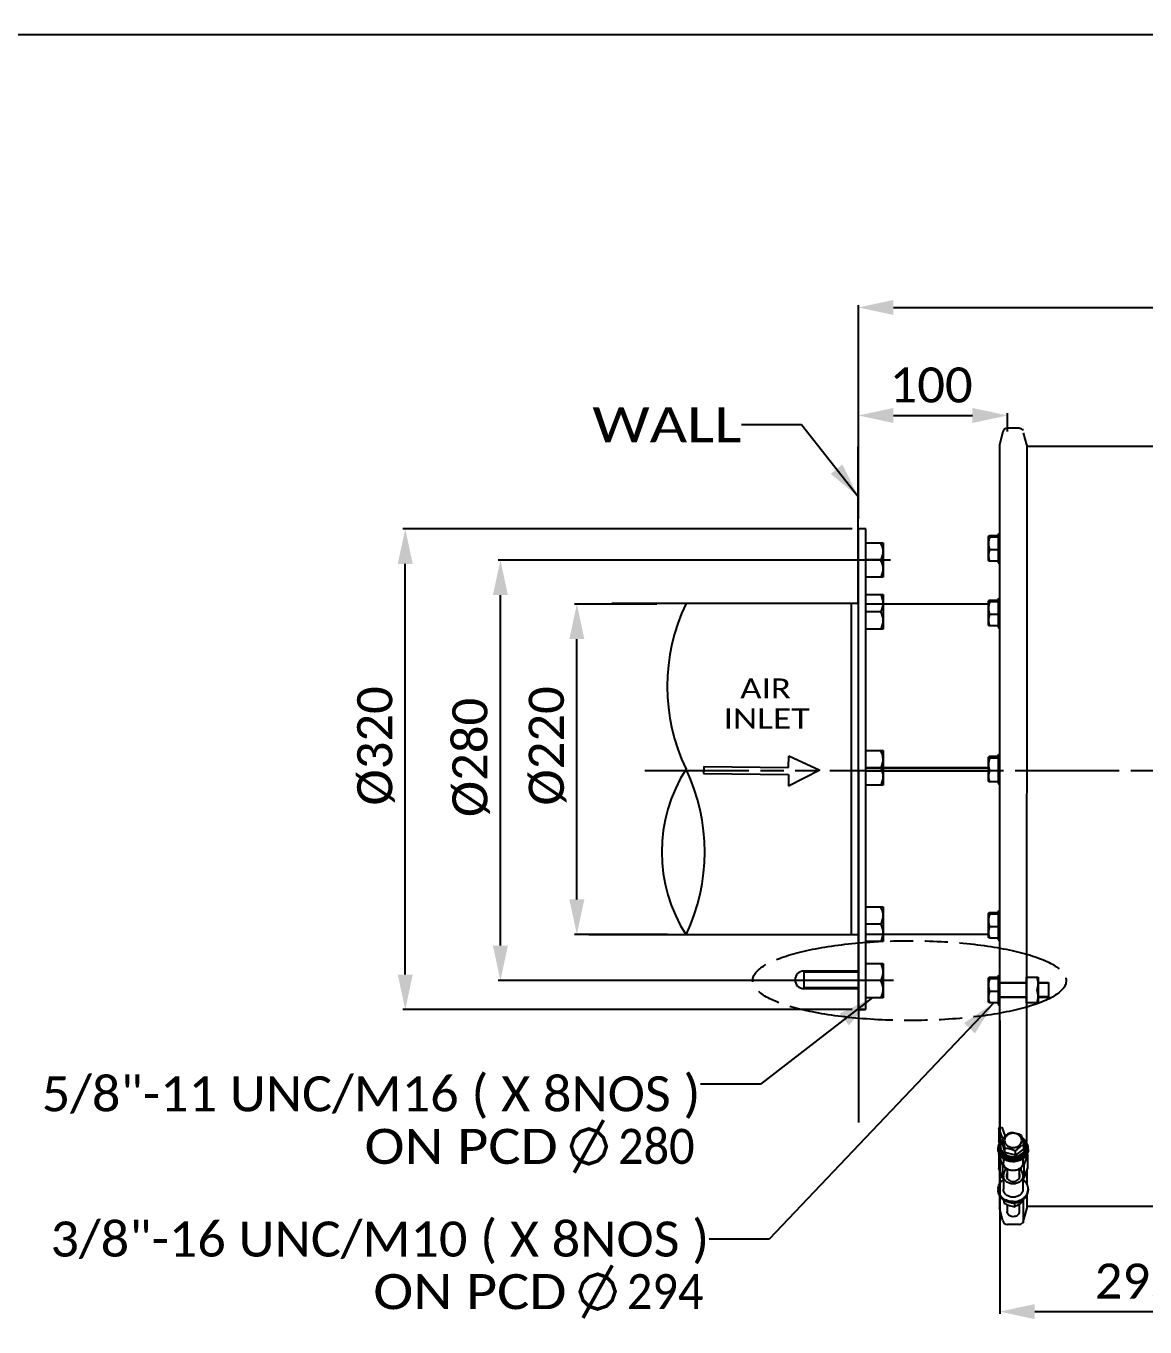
# Model space of a CAD drawing. Header units: millimetres. Extents: x 330 to 5284, y -2489 to 1657.
# Drawn here: x 1287 to 2031, y 790 to 1657 of the extents above; entities that cross this region are included whole.
import ezdxf
from ezdxf.enums import TextEntityAlignment as Align

# ---------------------------------------------------------------- set-up
doc = ezdxf.new("R2010")
doc.units = ezdxf.units.MM
doc.header["$LTSCALE"] = 154
doc.header["$PDMODE"] = 3
doc.header["$PDSIZE"] = 8
doc.linetypes.add('PHANTOM', pattern=[0.8, 0.45, -0.05, 0.1, -0.05, 0.1, -0.05])
doc.layers.get('0').update_dxf_attribs({"linetype": 'CONTINUOUS'})
doc.layers.get('Defpoints').update_dxf_attribs({"linetype": 'CONTINUOUS'})
for name, color, linetype in [('00_BUW_DATUM', 7, 'CONTINUOUS'), ('02___PRT_ALL_AXES', 7, 'CONTINUOUS'), ('DEFAULT_3', 7, 'PHANTOM')]:
    doc.layers.add(name, color=color, linetype=linetype)
doc.styles.get("Standard").update_dxf_attribs({"font": 'calibri.ttf'})
doc.dimstyles.new('DIMSTYLE_1', dxfattribs={"dimtxt": 23.333333, "dimasz": 23.333333, "dimexe": 1.5, "dimexo": 1, "dimgap": 0.875, "dimtad": 1, "dimdec": 0, "dimdsep": 46, "dimtxsty": 'Standard', "dimblk": '_FILLED', "dimblk1": '_FILLED', "dimblk2": '_FILLED', "dimcen": 0.09, "dimazin": 2, "dimtp": 0.01, "dimtm": 0.01, "dimtfac": 1, "dimtdec": 0, "dimtofl": 0, "dimtmove": 0, "dimatfit": 3, "dimldrblk": '_FILLED', "dimfxl": 1, "dimtolj": 1, "dimarcsym": 0})
doc.dimstyles.new('DIMSTYLE_3', dxfattribs={"dimtxt": 23.333333, "dimasz": 23.333333, "dimexe": 1.5, "dimexo": 1, "dimgap": 0.875, "dimtad": 1, "dimdsep": 46, "dimtxsty": 'Standard', "dimblk": '_FILLED', "dimblk1": '_FILLED', "dimblk2": '_FILLED', "dimcen": 0.09, "dimazin": 2, "dimtp": 0.01, "dimtm": 0.01, "dimtfac": 1, "dimtofl": 0, "dimtmove": 0, "dimatfit": 3, "dimldrblk": '_FILLED', "dimfxl": 1, "dimtolj": 1, "dimarcsym": 0})
doc.dimstyles.get("Standard").update_dxf_attribs({"dimtxt": 23.333333, "dimasz": 23.333333, "dimexe": 1.5, "dimexo": 1, "dimtad": 1, "dimdsep": 46, "dimtxsty": 'Standard', "dimblk": '_FILLED', "dimblk1": '_FILLED', "dimblk2": '_FILLED', "dimcen": 0.09, "dimazin": 2, "dimtol": 1, "dimtp": 0.01, "dimtm": 0.01, "dimtfac": 1, "dimtofl": 0, "dimtmove": 0, "dimatfit": 3, "dimldrblk": '_FILLED', "dimfxl": 1, "dimtolj": 1, "dimarcsym": 0})

# ---------------------------------------------------------------- blocks, each defined once
blk = doc.blocks.new('_FILLED')
at = {"color": 0, "linetype": 'ByBlock'}
blk.add_solid([(0, 0), (-1, 0.214), (-1, -0.214)], dxfattribs=at)
blk = doc.blocks.new('*D12')
at = {"color": 0, "lineweight": -2}
for p, q in [((1934.6, 994.39), (1934.6, 799.13)), ((1957.93, 800.63), (2203.72, 800.63)), ((2227.05, 791.41), (2227.05, 802.13))]:
    blk.add_line(p, q, dxfattribs=at)
at = {"layer": 'Defpoints', "color": 0}
for p in [(1934.6, 995.39), (2227.05, 800.63), (2227.05, 790.41)]:
    blk.add_point(p, dxfattribs=at)
at = {"color": 0, "linetype": 'ByBlock', "lineweight": -2, "xscale": 23.3333333333, "yscale": 23.3333333333, "zscale": 23.3333333333, "rotation": 180}
blk.add_blockref('_FILLED', (1934.6, 800.63), dxfattribs=at)
at = {"color": 0, "linetype": 'ByBlock', "lineweight": -2, "xscale": 23.3333333333, "yscale": 23.3333333333, "zscale": 23.3333333333}
blk.add_blockref('_FILLED', (2227.05, 800.63), dxfattribs=at)
at = {"color": 0, "insert": (2025.53, 832.61), "char_height": 23.3333, "attachment_point": 2, "line_spacing_factor": 0.9}
blk.add_mtext('\\A1;\\A1;295', dxfattribs=at)
blk = doc.blocks.new('*D37')
at = {"color": 0, "lineweight": -2}
for p, q in [((1840.55, 1328.37), (1840.55, 1398.74)), ((1863.89, 1397.24), (1916.47, 1397.24)), ((1939.8, 1386.5), (1939.8, 1398.74))]:
    blk.add_line(p, q, dxfattribs=at)
at = {"layer": 'Defpoints', "color": 0}
for p in [(1939.8, 1397.24), (1939.8, 1385.5), (1840.55, 1327.37)]:
    blk.add_point(p, dxfattribs=at)
at = {"color": 0, "linetype": 'ByBlock', "lineweight": -2, "xscale": 23.3333333333, "yscale": 23.3333333333, "zscale": 23.3333333333, "rotation": 180}
blk.add_blockref('_FILLED', (1840.55, 1397.24), dxfattribs=at)
at = {"color": 0, "linetype": 'ByBlock', "lineweight": -2, "xscale": 23.3333333333, "yscale": 23.3333333333, "zscale": 23.3333333333}
blk.add_blockref('_FILLED', (1939.8, 1397.24), dxfattribs=at)
at = {"color": 0, "insert": (1888.96, 1429.22), "char_height": 23.3333, "attachment_point": 2, "line_spacing_factor": 0.9}
blk.add_mtext('\\A1;\\A1;100', dxfattribs=at)
blk = doc.blocks.new('*D38')
at = {"color": 0, "lineweight": -2}
for p, q in [((1840.55, 1328.37), (1840.55, 1470.64)), ((1863.89, 1469.14), (2442.27, 1469.14)), ((2465.6, 1359.71), (2465.6, 1470.64))]:
    blk.add_line(p, q, dxfattribs=at)
at = {"layer": 'Defpoints', "color": 0}
for p in [(2465.6, 1469.14), (2465.6, 1358.71), (1840.55, 1327.37)]:
    blk.add_point(p, dxfattribs=at)
at = {"color": 0, "linetype": 'ByBlock', "lineweight": -2, "xscale": 23.3333333333, "yscale": 23.3333333333, "zscale": 23.3333333333, "rotation": 180}
blk.add_blockref('_FILLED', (1840.55, 1469.14), dxfattribs=at)
at = {"color": 0, "linetype": 'ByBlock', "lineweight": -2, "xscale": 23.3333333333, "yscale": 23.3333333333, "zscale": 23.3333333333}
blk.add_blockref('_FILLED', (2465.6, 1469.14), dxfattribs=at)
at = {"color": 0, "insert": (2153.08, 1501.12), "char_height": 23.3333, "attachment_point": 2, "line_spacing_factor": 0.9}
blk.add_mtext('\\A1;{\\A1;625}', dxfattribs=at)
blk = doc.blocks.new('*D40')
at = {"color": 0, "lineweight": -2}
for p, q in [((1861.82, 1300.99), (1600.75, 1300.99)), ((1602.25, 1044.32), (1602.25, 1277.66)), ((1863.99, 1020.99), (1600.75, 1020.99))]:
    blk.add_line(p, q, dxfattribs=at)
at = {"layer": 'Defpoints', "color": 0}
for p in [(1602.25, 1300.99), (1862.82, 1300.99), (1864.99, 1020.99)]:
    blk.add_point(p, dxfattribs=at)
at = {"color": 0, "linetype": 'ByBlock', "lineweight": -2, "xscale": 23.3333333333, "yscale": 23.3333333333, "zscale": 23.3333333333}
for p, rotation in [((1602.25, 1300.99), 90), ((1602.25, 1020.99), 270)]:
    blk.add_blockref('_FILLED', p, dxfattribs=dict(at, rotation=rotation))
at = {"color": 0, "insert": (1570.26, 1169.55), "char_height": 23.333, "attachment_point": 2, "rotation": 90, "line_spacing_factor": 0.9}
blk.add_mtext('\\A1;%%c280', dxfattribs=at)
blk = doc.blocks.new('*D45')
at = {"color": 0, "lineweight": -2}
for p, q in [((1706.41, 1271.7), (1651.65, 1271.7)), ((1653.15, 1075.04), (1653.15, 1248.37)), ((1713.57, 1051.7), (1651.65, 1051.7))]:
    blk.add_line(p, q, dxfattribs=at)
at = {"layer": 'Defpoints', "color": 0}
for p in [(1653.15, 1271.7), (1707.41, 1271.7), (1714.57, 1051.7)]:
    blk.add_point(p, dxfattribs=at)
at = {"color": 0, "linetype": 'ByBlock', "lineweight": -2, "xscale": 23.3333333333, "yscale": 23.3333333333, "zscale": 23.3333333333}
for p, rotation in [((1653.15, 1271.7), 90), ((1653.15, 1051.7), 270)]:
    blk.add_blockref('_FILLED', p, dxfattribs=dict(at, rotation=rotation))
at = {"color": 0, "insert": (1621.16, 1177.26), "char_height": 23.333, "attachment_point": 2, "rotation": 90, "line_spacing_factor": 0.9}
blk.add_mtext('\\A1;%%c220', dxfattribs=at)
blk = doc.blocks.new('*D46')
at = {"color": 0, "lineweight": -2}
for p, q in [((1836.39, 1321.7), (1537.42, 1321.7)), ((1538.92, 1025.04), (1538.92, 1298.37)), ((1836.39, 1001.7), (1537.42, 1001.7))]:
    blk.add_line(p, q, dxfattribs=at)
at = {"layer": 'Defpoints', "color": 0}
for p in [(1538.92, 1321.7), (1837.39, 1321.7), (1837.39, 1001.7)]:
    blk.add_point(p, dxfattribs=at)
at = {"color": 0, "linetype": 'ByBlock', "lineweight": -2, "xscale": 23.3333333333, "yscale": 23.3333333333, "zscale": 23.3333333333}
for p, rotation in [((1538.92, 1321.7), 90), ((1538.92, 1001.7), 270)]:
    blk.add_blockref('_FILLED', p, dxfattribs=dict(at, rotation=rotation))
at = {"color": 0, "insert": (1506.94, 1177.26), "char_height": 23.333, "attachment_point": 2, "rotation": 90, "line_spacing_factor": 0.9}
blk.add_mtext('\\A1;%%c320', dxfattribs=at)
blk = doc.blocks.new('ARROW_4_BL2', base_point=(1281.09, 1495.31))
at = {"color": 7, "linetype": 'Continuous'}
for p, q in [((1299.04, 1497.64), (1299.13, 1505.31)), ((1299.13, 1505.31), (1319.73, 1495.8)), ((1242.5, 1498.32), (1242.44, 1493.65)), ((1242.44, 1493.65), (1298.98, 1492.97)), ((1242.5, 1498.32), (1299.04, 1497.64)), ((1319.73, 1495.8), (1298.89, 1485.31)), ((1298.98, 1492.97), (1298.89, 1485.31))]:
    blk.add_line(p, q, dxfattribs=at)

msp = doc.modelspace()

# ---------------------------------------------------------------- hatches: boundary and pattern name
h = msp.add_hatch()
h.set_pattern_fill('ANSI31', color=2, style=0, pattern_type=2)
h.set_pattern_definition([(45, (0, -191.25), (-0.22770295, 0.22770295), [])])
edge = h.paths.add_edge_path()
edge.add_line((1349.955, 1656.512), (1345.401, 1656.512))
edge.add_line((1349.955, 1656.512), (1345.401, 1656.512))
h = msp.add_hatch()
h.set_pattern_fill('ANSI31', color=2, style=0, pattern_type=2)
h.set_pattern_definition([(45, (0, -191.25), (-11.12292, 11.12292), [])])
edge = h.paths.add_edge_path()
edge.add_line((1345.505, 1336.499), (1350.059, 1336.499))
edge.add_line((1345.505, 1336.499), (1350.059, 1336.499))

# ---------------------------------------------------------------- linework, layer by layer
for p, q in [((329.797, 1650.816), (2726.995, 1650.816)), ((1840.479, 1271.993), (1840.479, 1376.308)), ((1845.032, 1321.743), (1840.479, 1321.743)), ((1840.553, 1001.73), (1840.553, 1321.743)), ((1845.553, 1300.547), (1845.553, 1317.448)), ((1933.553, 1318.203), (1934.053, 1318.703)), ((1933.553, 1318.203), (1933.553, 1299.203)), ((1934.053, 1318.703), (1934.053, 1298.703)), ((1934.502, 1318.703), (1934.053, 1318.703)), ((1845.522, 1312.537), (1857.061, 1312.537)), ((1857.061, 1312.537), (1857.061, 1289.489)), ((1840.553, 1160.99), (1840.553, 1300.99)), ((1855.366, 1301.029), (1845.579, 1301.029)), ((1855.639, 1301.005), (1845.608, 1301.005)), ((1933.553, 1299.203), (1934.053, 1298.703)), ((1934.502, 1298.703), (1934.053, 1298.703)), ((1857.061, 1289.489), (1845.61, 1289.489)), ((1845.53, 1278.01), (1857.069, 1278.01)), ((1845.59, 1258.309), (1845.59, 1275.21)), ((1857.069, 1278.01), (1857.069, 1254.962)), ((1933.553, 1275.148), (1934.053, 1275.648)), ((1933.553, 1275.148), (1933.553, 1256.148)), ((1934.053, 1275.648), (1934.053, 1255.648)), ((1934.502, 1275.648), (1934.053, 1275.648)), ((1840.479, 1271.993), (1676.439, 1271.993)), ((1835.999, 1051.493), (1835.999, 1271.993)), ((1855.373, 1266.503), (1845.587, 1266.503)), ((1933.553, 1256.148), (1934.053, 1255.648)), ((1857.069, 1254.962), (1845.617, 1254.962)), ((1934.502, 1255.648), (1934.053, 1255.648)), ((1845.496, 1174.2), (1857.035, 1174.2)), ((1857.035, 1174.2), (1857.035, 1151.151)), ((1933.553, 1171.203), (1934.053, 1171.703)), ((1933.553, 1171.203), (1933.553, 1152.203)), ((1934.053, 1171.703), (1934.053, 1151.703)), ((1934.502, 1171.703), (1934.053, 1171.703)), ((1840.553, 1160.99), (1840.553, 1020.99)), ((1855.34, 1162.692), (1845.553, 1162.692)), ((1933.553, 1152.203), (1934.053, 1151.703)), ((1857.035, 1151.151), (1845.584, 1151.151)), ((1934.502, 1151.703), (1934.053, 1151.703)), ((1845.515, 1070.156), (1857.054, 1070.156)), ((1857.054, 1070.156), (1857.054, 1047.107)), ((1933.553, 1067.259), (1934.053, 1067.759)), ((1933.553, 1067.259), (1933.553, 1048.259)), ((1934.053, 1067.759), (1934.053, 1047.759)), ((1934.502, 1067.759), (1934.053, 1067.759)), ((1855.358, 1058.648), (1845.572, 1058.648)), ((1840.583, 1051.493), (1661.088, 1051.493)), ((1840.583, 1051.493), (1840.583, 926.597)), ((1933.553, 1048.259), (1934.053, 1047.759)), ((1857.054, 1047.107), (1845.602, 1047.107)), ((1934.502, 1047.759), (1934.053, 1047.759)), ((1845.551, 1032.498), (1857.09, 1032.498)), ((1857.09, 1032.498), (1857.09, 1009.45)), ((1804.213, 1027.337), (1804.213, 1015.705)), ((1840.583, 1027.337), (1804.213, 1027.337)), ((1804.213, 1026.945), (1840.583, 1026.945)), ((1933.553, 1024.203), (1934.053, 1024.703)), ((1933.553, 1024.203), (1933.553, 1005.203)), ((1934.053, 1024.703), (1934.053, 1004.703)), ((1934.502, 1024.703), (1934.053, 1024.703)), ((1952.507, 1006.284), (1952.507, 1023.194)), ((1952.507, 1023.194), (1960.271, 1023.194)), ((1960.271, 1023.194), (1960.271, 1006.284)), ((1804.213, 1015.705), (1840.583, 1015.705)), ((1840.585, 1016.085), (1804.215, 1016.085)), ((1840.583, 1009.178), (1840.583, 1020.81)), ((1855.395, 1020.99), (1845.608, 1020.99)), ((1934.642, 1019.743), (1952.55, 1019.743)), ((1952.55, 1019.334), (1934.642, 1019.334)), ((1960.315, 1019.716), (1967.001, 1019.716)), ((1966.989, 1019.334), (1960.315, 1019.334)), ((1966.989, 1019.742), (1966.989, 1009.743)), ((1857.09, 1009.45), (1845.639, 1009.45)), ((1933.553, 1005.203), (1934.053, 1004.703)), ((1934.502, 1004.703), (1934.053, 1004.703)), ((1934.555, 1010.095), (1952.464, 1010.095)), ((1952.464, 1009.743), (1934.555, 1009.743)), ((1960.271, 1006.284), (1952.507, 1006.284)), ((1966.996, 1010.095), (1960.228, 1010.095)), ((1966.989, 1009.743), (1960.228, 1009.761)), ((1840.583, 1001.73), (1845.136, 1001.73)), ((1934.043, 922.919), (1935.963, 923.393)), ((1936.506, 916.147), (1934.043, 922.919)), ((1934.043, 922.919), (1934.043, 914.063)), ((1935.963, 923.393), (1938.168, 917.331)), ((1933.553, 909.59), (1933.564, 909.988)), ((1934.44, 912.97), (1934.043, 914.063)), ((1935.053, 910.863), (1935.053, 909.866)), ((1936.391, 912.744), (1936.391, 915.504)), ((1938.015, 906.638), (1936.391, 912.744)), ((1936.506, 916.147), (1936.506, 915.631)), ((1950.715, 908.981), (1950.715, 911.741)), ((1952.053, 910.863), (1952.053, 909.866)), ((1953.541, 909.191), (1953.553, 909.59)), ((1934.043, 905.208), (1934.459, 905.311)), ((1936.506, 898.437), (1934.043, 905.208)), ((1934.043, 905.208), (1934.043, 896.353)), ((1937.053, 902.436), (1937.053, 899.904)), ((1938.015, 906.638), (1938.015, 909.398)), ((1945.177, 904.756), (1938.015, 906.638)), ((1950.715, 908.981), (1945.177, 904.756)), ((1945.177, 904.756), (1945.177, 907.516)), ((1950.053, 902.433), (1950.053, 899.904)), ((1953.063, 905.208), (1950.6, 898.437)), ((1952.648, 905.311), (1953.063, 905.208)), ((1953.063, 905.208), (1953.063, 896.353)), ((1936.506, 889.582), (1934.043, 896.353)), ((1936.506, 898.437), (1936.506, 889.582)), ((1939.553, 895.649), (1939.553, 889.364)), ((1947.553, 895.649), (1947.553, 889.364)), ((1950.6, 898.437), (1950.6, 889.582)), ((1953.063, 896.353), (1950.6, 889.582)), ((1937.053, 891.049), (1937.053, 882.194)), ((1950.053, 891.049), (1950.053, 882.194)), ((1939.553, 871.899), (1939.553, 867.14)), ((1947.553, 872.061), (1947.553, 867.14)), ((2058.494, 870.703), (1952.604, 870.703))]:
    msp.add_line(p, q)
at = {"const_width": 2.333}
for points in [[(1651.417, 893.139), (1670.862, 928.139)], [(1649.473, 910.639), (1651.417, 916.472), (1655.306, 920.361), (1661.14, 922.306), (1666.973, 920.361), (1670.862, 916.472), (1672.806, 910.639), (1670.862, 904.805), (1666.973, 900.917), (1661.14, 898.972), (1655.306, 900.917), (1651.417, 904.805), (1649.473, 910.639)], [(1657.246, 796.442), (1676.691, 831.442)], [(1655.302, 813.942), (1657.246, 819.776), (1661.135, 823.665), (1666.968, 825.609), (1672.802, 823.665), (1676.691, 819.776), (1678.635, 813.942), (1676.691, 808.109), (1672.802, 804.22), (1666.968, 802.276), (1661.135, 804.22), (1657.246, 808.109), (1655.302, 813.942)]]:
    msp.add_lwpolyline(points, dxfattribs=at)
for centre, radius, start, end in [((1846.734, 1306.699), 10.327, 326.700648, 34.422079), ((1846.395, 1295.259), 10.666, 327.249117, 32.750883), ((1846.742, 1272.172), 10.327, 326.700648, 34.422079), ((1841.055, 1216.868), 127.748, 154.436254, 205.563746), ((1846.403, 1260.732), 10.666, 327.249117, 32.750883), ((1846.708, 1168.362), 10.327, 326.700648, 34.422079), ((1811.681, 1106.618), 102.039, 147.300522, 212.699478), ((1610.571, 1106.618), 127.748, 334.436254, 25.563746), ((1846.369, 1156.921), 10.666, 327.249117, 32.750883), ((1846.727, 1064.318), 10.327, 326.700648, 34.422079), ((1846.388, 1052.878), 10.666, 327.249117, 32.750883), ((1846.763, 1026.66), 10.327, 326.700648, 34.422079), ((1804.213, 1021.521), 5.816, 90, 270), ((1948.089, 1018.966), 12.182, 339.694177, 20.305823), ((1846.424, 1015.22), 10.666, 327.249117, 32.750883), ((1948.089, 1010.511), 12.182, 339.694177, 20.305823), ((1942.375, 903.731), 16.005, 90.623946, 91.599739), ((1940.515, 909.591), 6.963, 180.00751, 186.768846), ((1934.268, 912.313), 4.44, 55.155827, 59.723925), ((1933.742, 886.854), 23.615, 61.037389, 61.790393), ((1946.594, 909.591), 6.959, 353.206597, 356.704722), ((1943.541, 883.09), 10.078, 261.531993, 262.421206), ((1943.552, 883.19), 10.179, 262.432059, 270.002796), ((1943.553, 883.19), 10.179, 269.997177, 277.570733), ((1943.565, 883.09), 10.078, 277.581583, 278.459889)]:
    msp.add_arc(centre, radius, start, end)
for points, knots in [([(1941.929, 919.729), (1941.469, 919.551), (1940.501, 919.106), (1939.083, 918.169), (1937.696, 916.936), (1936.821, 915.994), (1936.391, 915.504)], [0, 0, 0, 0, 0.2102618, 0.4526487, 0.7218442, 1, 1, 1, 1]), ([(1942.508, 919.29), (1941.792, 919.179), (1940.422, 918.735), (1938.779, 917.436), (1937.837, 915.667), (1937.808, 913.702), (1938.698, 911.912), (1940.309, 910.58), (1942.371, 909.862), (1943.865, 909.848), (1944.598, 909.962)], [0, 0, 0, 0, 0.1332059, 0.2587317, 0.3759134, 0.489283, 0.6060538, 0.7310402, 0.8638838, 1, 1, 1, 1]), ([(1949.09, 917.848), (1948.004, 918.449), (1946.303, 919.227), (1943.93, 919.689), (1942.762, 919.741), (1942.201, 919.735)], [0, 0, 0, 0, 0.5159431, 0.7667609, 1, 1, 1, 1]), ([(1944.598, 909.962), (1945.314, 910.073), (1946.684, 910.518), (1948.327, 911.816), (1949.269, 913.585), (1949.298, 915.55), (1948.407, 917.34), (1946.797, 918.673), (1944.735, 919.391), (1943.24, 919.404), (1942.508, 919.29)], [0, 0, 0, 0, 0.1332059, 0.2587317, 0.3759134, 0.489283, 0.6060538, 0.7310402, 0.8638838, 1, 1, 1, 1]), ([(1936.386, 915.398), (1935.973, 915.045), (1935.219, 914.275), (1934.341, 912.946), (1933.763, 911.503), (1933.593, 910.491), (1933.564, 909.988)], [0, 0, 0, 0, 0.2606283, 0.5129721, 0.7585628, 1, 1, 1, 1]), ([(1953.042, 909.488), (1953.012, 908.969), (1952.826, 907.925), (1952.189, 906.448), (1951.219, 905.108), (1949.958, 903.954), (1948.455, 903.03), (1946.192, 902.141), (1943.098, 901.762), (1940.049, 902.382), (1937.891, 903.45), (1936.499, 904.491), (1935.374, 905.741), (1934.562, 907.155), (1934.098, 908.678), (1934.034, 909.729), (1934.064, 910.245)], [0, 0, 0, 0, 0.0570026, 0.1151316, 0.1750746, 0.2371899, 0.3014886, 0.3676641, 0.5027933, 0.6371581, 0.7024743, 0.7657282, 0.8267613, 0.8857544, 0.9432304, 1, 1, 1, 1]), ([(1936.371, 915.046), (1936.032, 914.719), (1935.414, 914.019), (1934.699, 912.835), (1934.229, 911.567), (1934.089, 910.685), (1934.064, 910.245)], [0, 0, 0, 0, 0.2594267, 0.5114394, 0.7575296, 1, 1, 1, 1]), ([(1936.378, 914.658), (1935.959, 914.109), (1935.29, 912.899), (1935.053, 911.531), (1935.053, 910.863)], [0, 0, 0, 0, 0.5079316, 1, 1, 1, 1]), ([(1935.053, 910.863), (1935.053, 910.399), (1935.165, 909.461), (1935.658, 908.117), (1936.456, 906.884), (1937.525, 905.807), (1938.822, 904.927), (1940.8, 904.051), (1942.454, 903.783), (1943.553, 903.783)], [0, 0, 0, 0, 0.113715, 0.2292768, 0.3481857, 0.471328, 0.5988948, 0.7304165, 1, 1, 1, 1]), ([(1952.053, 909.866), (1952.053, 909.403), (1951.941, 908.465), (1951.447, 907.121), (1950.649, 905.887), (1949.581, 904.811), (1948.284, 903.93), (1946.304, 903.054), (1943.553, 902.607), (1940.802, 903.054), (1938.822, 903.93), (1937.525, 904.811), (1936.456, 905.887), (1935.658, 907.121), (1935.165, 908.465), (1935.053, 909.403), (1935.053, 909.866)], [0, 0, 0, 0, 0.0568577, 0.1146383, 0.1740927, 0.2356641, 0.2994474, 0.3652083, 0.5000002, 0.6347916, 0.7005524, 0.7643356, 0.8259068, 0.8853613, 0.9431421, 1, 1, 1, 1]), ([(1936.391, 915.504), (1936.718, 914.693), (1937.342, 912.672), (1937.775, 910.608), (1938.015, 909.398)], [0, 0, 0, 0, 0.4150567, 1, 1, 1, 1]), ([(1938.015, 909.398), (1938.569, 909.413), (1939.724, 909.386), (1942.095, 908.992), (1943.809, 908.251), (1944.905, 907.664)], [0, 0, 0, 0, 0.2315405, 0.4809889, 1, 1, 1, 1]), ([(1943.553, 903.783), (1944.652, 903.783), (1946.306, 904.051), (1948.284, 904.927), (1949.581, 905.807), (1950.649, 906.884), (1951.447, 908.117), (1951.941, 909.461), (1952.053, 910.399), (1952.053, 910.863)], [0, 0, 0, 0, 0.2695835, 0.4011052, 0.528672, 0.6518143, 0.7707232, 0.886285, 1, 1, 1, 1]), ([(1945.177, 907.516), (1945.608, 908.006), (1946.482, 908.947), (1947.869, 910.181), (1949.288, 911.117), (1950.255, 911.563), (1950.715, 911.741)], [0, 0, 0, 0, 0.2781591, 0.5473413, 0.7897381, 1, 1, 1, 1]), ([(1950.715, 911.741), (1950.475, 912.951), (1950.041, 915.015), (1949.418, 917.036), (1949.09, 917.848)], [0, 0, 0, 0, 0.584933, 1, 1, 1, 1]), ([(1953.553, 909.59), (1953.553, 910.222), (1953.375, 911.507), (1952.594, 913.316), (1951.347, 914.922), (1950.272, 915.789), (1949.686, 916.168)], [0, 0, 0, 0, 0.2389798, 0.4830885, 0.7361855, 1, 1, 1, 1]), ([(1953.042, 909.488), (1953.076, 910.083), (1952.98, 911.3), (1952.346, 913.038), (1951.262, 914.606), (1950.299, 915.468), (1949.769, 915.85)], [0, 0, 0, 0, 0.2401293, 0.4843612, 0.7369114, 1, 1, 1, 1]), ([(1952.053, 910.863), (1952.053, 911.298), (1951.954, 912.179), (1951.518, 913.447), (1950.811, 914.624), (1950.186, 915.31), (1949.841, 915.626)], [0, 0, 0, 0, 0.2421174, 0.4877225, 0.7397311, 1, 1, 1, 1]), ([(1953.504, 908.768), (1953.443, 908.257), (1953.205, 907.236), (1952.521, 905.799), (1951.534, 904.494), (1949.842, 902.968), (1947.16, 901.622), (1943.552, 901.077), (1939.944, 901.622), (1937.262, 902.969), (1935.57, 904.496), (1934.584, 905.801), (1933.9, 907.238), (1933.662, 908.259), (1933.601, 908.77)], [0, 0, 0, 0, 0.0568826, 0.1149562, 0.1747849, 0.2366517, 0.365775, 0.5000114, 0.6342457, 0.763364, 0.8252277, 0.8850536, 0.9431267, 1, 1, 1, 1]), ([(1938.392, 895.416), (1938.392, 895.711), (1938.305, 896.312), (1937.921, 897.151), (1937.311, 897.885), (1936.789, 898.271), (1936.506, 898.437)], [0, 0, 0, 0, 0.2380697, 0.4817972, 0.7352352, 1, 1, 1, 1]), ([(1950.053, 899.904), (1950.053, 899.55), (1949.967, 898.832), (1949.59, 897.805), (1948.979, 896.861), (1947.875, 895.748), (1946.049, 894.756), (1943.553, 894.355), (1941.057, 894.756), (1939.231, 895.748), (1938.126, 896.861), (1937.516, 897.805), (1937.138, 898.832), (1937.053, 899.55), (1937.053, 899.904)], [0, 0, 0, 0, 0.0569163, 0.1147596, 0.1742771, 0.2359136, 0.3650661, 0.5, 0.6349339, 0.7640864, 0.8257229, 0.8852404, 0.9430837, 1, 1, 1, 1]), ([(1937.053, 891.049), (1937.053, 891.501), (1937.193, 892.421), (1937.595, 893.259), (1937.849, 893.646)], [0, 0, 0, 0, 0.4936425, 1, 1, 1, 1]), ([(1937.849, 893.646), (1938.023, 893.91), (1938.297, 894.481), (1938.392, 895.108), (1938.392, 895.416)], [0, 0, 0, 0, 0.5063686, 1, 1, 1, 1]), ([(1939.544, 892.752), (1939.387, 892.495), (1939.139, 891.944), (1939.053, 891.344), (1939.053, 891.05)], [0, 0, 0, 0, 0.5057448, 1, 1, 1, 1]), ([(1948.053, 891.05), (1948.053, 891.344), (1947.967, 891.944), (1947.719, 892.495), (1947.562, 892.752)], [0, 0, 0, 0, 0.4942552, 1, 1, 1, 1]), ([(1950.6, 898.437), (1950.316, 898.271), (1949.794, 897.885), (1949.185, 897.151), (1948.801, 896.312), (1948.713, 895.711), (1948.713, 895.416)], [0, 0, 0, 0, 0.2647648, 0.5182028, 0.7619303, 1, 1, 1, 1]), ([(1948.713, 895.416), (1948.713, 895.108), (1948.809, 894.481), (1949.083, 893.91), (1949.256, 893.646)], [0, 0, 0, 0, 0.4936314, 1, 1, 1, 1]), ([(1949.256, 893.646), (1949.511, 893.259), (1949.913, 892.421), (1950.053, 891.501), (1950.053, 891.049)], [0, 0, 0, 0, 0.5063575, 1, 1, 1, 1]), ([(1937.058, 889.2), (1937.015, 889.235), (1936.839, 889.373), (1936.651, 889.497), (1936.506, 889.582)], [0, 0, 0, 0, 0.2476027, 1, 1, 1, 1]), ([(1950.053, 891.049), (1950.053, 890.694), (1949.967, 889.977), (1949.59, 888.95), (1948.979, 888.006), (1947.875, 886.893), (1946.049, 885.901), (1943.553, 885.5), (1941.057, 885.901), (1939.231, 886.893), (1938.126, 888.006), (1937.516, 888.95), (1937.138, 889.977), (1937.053, 890.694), (1937.053, 891.049)], [0, 0, 0, 0, 0.0569163, 0.1147596, 0.1742771, 0.2359136, 0.3650661, 0.5, 0.6349339, 0.7640864, 0.8257229, 0.8852404, 0.9430837, 1, 1, 1, 1]), ([(1939.053, 891.05), (1939.053, 890.804), (1939.112, 890.307), (1939.464, 889.347), (1940.335, 888.291), (1941.824, 887.487), (1943.553, 887.206), (1945.282, 887.487), (1946.771, 888.291), (1947.642, 889.347), (1947.994, 890.307), (1948.053, 890.804), (1948.053, 891.05)], [0, 0, 0, 0, 0.0569911, 0.1149094, 0.2355687, 0.3648894, 0.5, 0.6351106, 0.7644313, 0.8850906, 0.9430089, 1, 1, 1, 1]), ([(1950.6, 889.582), (1950.551, 889.553), (1950.36, 889.437), (1950.178, 889.306), (1950.048, 889.2)], [0, 0, 0, 0, 0.2524676, 1, 1, 1, 1]), ([(1943.553, 873.035), (1942.26, 873.035), (1940.314, 873.35), (1937.987, 874.38), (1936.461, 875.416), (1935.204, 876.682), (1934.265, 878.134), (1933.684, 879.714), (1933.553, 880.818), (1933.553, 881.364)], [0, 0, 0, 0, 0.2695829, 0.4011052, 0.5286719, 0.6518146, 0.7707234, 0.8862874, 1, 1, 1, 1]), ([(1950.053, 882.194), (1950.053, 881.839), (1949.967, 881.122), (1949.59, 880.094), (1948.979, 879.151), (1947.875, 878.037), (1946.049, 877.046), (1943.553, 876.644), (1941.057, 877.046), (1939.231, 878.037), (1938.126, 879.151), (1937.516, 880.094), (1937.138, 881.122), (1937.053, 881.839), (1937.053, 882.194)], [0, 0, 0, 0, 0.0569163, 0.1147596, 0.1742771, 0.2359136, 0.3650661, 0.5, 0.6349339, 0.7640864, 0.8257229, 0.8852404, 0.9430837, 1, 1, 1, 1]), ([(1943.553, 873.035), (1944.846, 873.035), (1946.791, 873.35), (1949.118, 874.38), (1950.645, 875.416), (1951.902, 876.682), (1952.841, 878.134), (1953.421, 879.714), (1953.553, 880.818), (1953.553, 881.364)], [0, 0, 0, 0, 0.2695829, 0.4011052, 0.5286719, 0.6518146, 0.7707234, 0.8862874, 1, 1, 1, 1]), ([(1944.286, 863.865), (1943.713, 863.776), (1942.542, 863.808), (1940.969, 864.46), (1939.838, 865.626), (1939.553, 866.652), (1939.553, 867.14)], [0, 0, 0, 0, 0.2696369, 0.5305829, 0.7730464, 1, 1, 1, 1]), ([(1947.553, 867.14), (1947.553, 866.755), (1947.381, 865.957), (1946.663, 864.94), (1945.589, 864.195), (1944.732, 863.934), (1944.286, 863.865)], [0, 0, 0, 0, 0.2309419, 0.4725606, 0.7297295, 1, 1, 1, 1])]:
    msp.add_open_spline(points, degree=3, knots=knots)
at = {"layer": '00_BUW_DATUM'}
for p, q in [((1927.18, 1316.75), (1927.153, 1316.657)), ((1927.153, 1300.703), (1927.153, 1316.703)), ((1933.553, 1317.154), (1927.867, 1317.154)), ((1933.553, 1316.16), (1927.867, 1316.16)), ((1927.153, 1300.703), (1927.18, 1300.656)), ((1933.553, 1307.709), (1927.867, 1307.709)), ((1933.553, 1300.253), (1927.867, 1300.253)), ((1927.18, 1273.695), (1927.153, 1273.601)), ((1927.153, 1257.648), (1927.153, 1273.648)), ((1933.553, 1274.099), (1927.867, 1274.099)), ((1933.553, 1273.104), (1927.867, 1273.104)), ((1933.553, 1264.654), (1927.867, 1264.654)), ((1927.153, 1257.648), (1927.18, 1257.601)), ((1933.553, 1257.197), (1927.867, 1257.197)), ((1927.18, 1169.75), (1927.153, 1169.657)), ((1927.153, 1153.703), (1927.153, 1169.703)), ((1933.553, 1170.154), (1927.867, 1170.154)), ((1933.553, 1169.16), (1927.867, 1169.16)), ((1933.553, 1160.709), (1927.867, 1160.709)), ((1927.153, 1153.703), (1927.18, 1153.656)), ((1933.553, 1153.253), (1927.867, 1153.253)), ((1927.18, 1065.805), (1927.153, 1065.712)), ((1927.153, 1049.759), (1927.153, 1065.759)), ((1933.553, 1066.209), (1927.867, 1066.209)), ((1933.553, 1065.215), (1927.867, 1065.215)), ((1933.553, 1056.764), (1927.867, 1056.764)), ((1927.153, 1049.759), (1927.18, 1049.712)), ((1933.553, 1049.308), (1927.867, 1049.308)), ((1927.18, 1022.75), (1927.153, 1022.657)), ((1927.153, 1006.703), (1927.153, 1022.703)), ((1933.553, 1023.154), (1927.867, 1023.154)), ((1933.553, 1022.16), (1927.867, 1022.16)), ((1933.553, 1013.709), (1927.867, 1013.709)), ((1927.153, 1006.703), (1927.18, 1006.656)), ((1933.553, 1006.253), (1927.867, 1006.253)), ((1933.553, 908.76), (1933.553, 909.59)), ((1953.553, 908.76), (1953.553, 909.59)), ((1953.541, 908.361), (1953.553, 908.759)), ((1933.553, 882.194), (1933.553, 881.364)), ((1950.531, 874.348), (1950.531, 875.427)), ((1953.553, 882.194), (1953.553, 881.364)), ((1937.671, 872.766), (1937.671, 874.654)), ((1944.65, 870.465), (1944.65, 873.087))]:
    msp.add_line(p, q, dxfattribs=at)
for centre, radius, start, end in [((1940.511, 882.195), 6.958, 180.006782, 186.812914), ((2002.805, 887.083), 66.689, 190.503427, 192.39734), ((1946.595, 882.195), 6.958, 353.187086, 359.993218)]:
    msp.add_arc(centre, radius, start, end, dxfattribs=at)
for points, knots in [([(1927.153, 1316.657), (1927.153, 1316.551), (1927.332, 1316.4), (1927.586, 1316.271), (1927.768, 1316.197), (1927.867, 1316.16)], [0, 0, 0, 0, 0.3540021, 0.6425833, 1, 1, 1, 1]), ([(1927.867, 1317.154), (1927.714, 1317.097), (1927.506, 1317.012), (1927.279, 1316.867), (1927.203, 1316.789), (1927.18, 1316.75)], [0, 0, 0, 0, 0.6065752, 0.8305968, 1, 1, 1, 1]), ([(1927.867, 1316.16), (1927.651, 1315.475), (1927.29, 1314.084), (1927.153, 1312.649), (1927.153, 1311.934)], [0, 0, 0, 0, 0.5011339, 1, 1, 1, 1]), ([(1927.153, 1311.934), (1927.153, 1311.219), (1927.29, 1309.784), (1927.651, 1308.394), (1927.867, 1307.709)], [0, 0, 0, 0, 0.4988575, 1, 1, 1, 1]), ([(1927.867, 1307.709), (1927.652, 1307.107), (1927.291, 1305.885), (1927.153, 1304.612), (1927.153, 1303.981)], [0, 0, 0, 0, 0.5029179, 1, 1, 1, 1]), ([(1927.153, 1303.981), (1927.153, 1303.349), (1927.291, 1302.077), (1927.652, 1300.854), (1927.867, 1300.253)], [0, 0, 0, 0, 0.4970736, 1, 1, 1, 1]), ([(1927.867, 1300.253), (1927.714, 1300.31), (1927.506, 1300.394), (1927.279, 1300.54), (1927.203, 1300.617), (1927.18, 1300.656)], [0, 0, 0, 0, 0.6065752, 0.8305968, 1, 1, 1, 1]), ([(1927.153, 1273.601), (1927.153, 1273.496), (1927.332, 1273.345), (1927.586, 1273.216), (1927.768, 1273.141), (1927.867, 1273.104)], [0, 0, 0, 0, 0.3540021, 0.6425833, 1, 1, 1, 1]), ([(1927.867, 1274.099), (1927.714, 1274.042), (1927.506, 1273.957), (1927.279, 1273.812), (1927.203, 1273.734), (1927.18, 1273.695)], [0, 0, 0, 0, 0.6065752, 0.8305968, 1, 1, 1, 1]), ([(1927.867, 1273.104), (1927.651, 1272.42), (1927.29, 1271.029), (1927.153, 1269.594), (1927.153, 1268.879)], [0, 0, 0, 0, 0.5011339, 1, 1, 1, 1]), ([(1927.153, 1268.879), (1927.153, 1268.164), (1927.29, 1266.729), (1927.651, 1265.338), (1927.867, 1264.654)], [0, 0, 0, 0, 0.4988575, 1, 1, 1, 1]), ([(1927.867, 1264.654), (1927.652, 1264.052), (1927.291, 1262.829), (1927.153, 1261.557), (1927.153, 1260.925)], [0, 0, 0, 0, 0.5029179, 1, 1, 1, 1]), ([(1927.153, 1260.925), (1927.153, 1260.294), (1927.291, 1259.021), (1927.652, 1257.799), (1927.867, 1257.197)], [0, 0, 0, 0, 0.4970736, 1, 1, 1, 1]), ([(1927.867, 1257.197), (1927.714, 1257.254), (1927.506, 1257.339), (1927.279, 1257.484), (1927.203, 1257.562), (1927.18, 1257.601)], [0, 0, 0, 0, 0.6065752, 0.8305968, 1, 1, 1, 1]), ([(1927.153, 1169.657), (1927.153, 1169.551), (1927.332, 1169.4), (1927.586, 1169.271), (1927.768, 1169.197), (1927.867, 1169.16)], [0, 0, 0, 0, 0.3540021, 0.6425833, 1, 1, 1, 1]), ([(1927.867, 1170.154), (1927.714, 1170.097), (1927.506, 1170.012), (1927.279, 1169.867), (1927.203, 1169.789), (1927.18, 1169.75)], [0, 0, 0, 0, 0.6065752, 0.8305968, 1, 1, 1, 1]), ([(1927.867, 1169.16), (1927.651, 1168.475), (1927.29, 1167.084), (1927.153, 1165.649), (1927.153, 1164.934)], [0, 0, 0, 0, 0.5011339, 1, 1, 1, 1]), ([(1927.153, 1164.934), (1927.153, 1164.219), (1927.29, 1162.784), (1927.651, 1161.394), (1927.867, 1160.709)], [0, 0, 0, 0, 0.4988575, 1, 1, 1, 1]), ([(1927.867, 1160.709), (1927.652, 1160.107), (1927.291, 1158.885), (1927.153, 1157.612), (1927.153, 1156.981)], [0, 0, 0, 0, 0.5029179, 1, 1, 1, 1]), ([(1927.153, 1156.981), (1927.153, 1156.349), (1927.291, 1155.077), (1927.652, 1153.854), (1927.867, 1153.253)], [0, 0, 0, 0, 0.4970736, 1, 1, 1, 1]), ([(1927.867, 1153.253), (1927.714, 1153.31), (1927.506, 1153.394), (1927.279, 1153.54), (1927.203, 1153.617), (1927.18, 1153.656)], [0, 0, 0, 0, 0.6065752, 0.8305968, 1, 1, 1, 1]), ([(1927.153, 1065.712), (1927.153, 1065.606), (1927.332, 1065.456), (1927.586, 1065.326), (1927.768, 1065.252), (1927.867, 1065.215)], [0, 0, 0, 0, 0.3540021, 0.6425833, 1, 1, 1, 1]), ([(1927.867, 1066.209), (1927.714, 1066.152), (1927.506, 1066.067), (1927.279, 1065.922), (1927.203, 1065.845), (1927.18, 1065.805)], [0, 0, 0, 0, 0.6065752, 0.8305968, 1, 1, 1, 1]), ([(1927.867, 1065.215), (1927.651, 1064.53), (1927.29, 1063.139), (1927.153, 1061.704), (1927.153, 1060.989)], [0, 0, 0, 0, 0.5011339, 1, 1, 1, 1]), ([(1927.153, 1060.989), (1927.153, 1060.275), (1927.29, 1058.84), (1927.651, 1057.449), (1927.867, 1056.764)], [0, 0, 0, 0, 0.4988575, 1, 1, 1, 1]), ([(1927.867, 1056.764), (1927.652, 1056.163), (1927.291, 1054.94), (1927.153, 1053.667), (1927.153, 1053.036)], [0, 0, 0, 0, 0.5029179, 1, 1, 1, 1]), ([(1927.153, 1053.036), (1927.153, 1052.405), (1927.291, 1051.132), (1927.652, 1049.909), (1927.867, 1049.308)], [0, 0, 0, 0, 0.4970736, 1, 1, 1, 1]), ([(1927.867, 1049.308), (1927.714, 1049.365), (1927.506, 1049.45), (1927.279, 1049.595), (1927.203, 1049.672), (1927.18, 1049.712)], [0, 0, 0, 0, 0.6065752, 0.8305968, 1, 1, 1, 1]), ([(1927.153, 1022.657), (1927.153, 1022.551), (1927.332, 1022.4), (1927.586, 1022.271), (1927.768, 1022.197), (1927.867, 1022.16)], [0, 0, 0, 0, 0.3540021, 0.6425833, 1, 1, 1, 1]), ([(1927.867, 1022.16), (1927.651, 1021.475), (1927.29, 1020.084), (1927.153, 1018.649), (1927.153, 1017.934)], [0, 0, 0, 0, 0.5011339, 1, 1, 1, 1]), ([(1927.867, 1023.154), (1927.714, 1023.097), (1927.506, 1023.012), (1927.279, 1022.867), (1927.203, 1022.789), (1927.18, 1022.75)], [0, 0, 0, 0, 0.6065752, 0.8305968, 1, 1, 1, 1]), ([(1927.153, 1017.934), (1927.153, 1017.219), (1927.29, 1015.784), (1927.651, 1014.394), (1927.867, 1013.709)], [0, 0, 0, 0, 0.4988575, 1, 1, 1, 1]), ([(1927.867, 1013.709), (1927.652, 1013.107), (1927.291, 1011.885), (1927.153, 1010.612), (1927.153, 1009.981)], [0, 0, 0, 0, 0.5029179, 1, 1, 1, 1]), ([(1927.153, 1009.981), (1927.153, 1009.349), (1927.291, 1008.077), (1927.652, 1006.854), (1927.867, 1006.253)], [0, 0, 0, 0, 0.4970736, 1, 1, 1, 1]), ([(1927.867, 1006.253), (1927.714, 1006.31), (1927.506, 1006.394), (1927.279, 1006.54), (1927.203, 1006.617), (1927.18, 1006.656)], [0, 0, 0, 0, 0.6065752, 0.8305968, 1, 1, 1, 1]), ([(1953.541, 908.361), (1953.51, 907.823), (1953.32, 906.741), (1952.668, 905.209), (1951.676, 903.813), (1950.383, 902.606), (1948.84, 901.629), (1946.512, 900.676), (1943.313, 900.228), (1940.137, 900.801), (1937.863, 901.848), (1936.377, 902.885), (1935.155, 904.143), (1934.243, 905.578), (1933.68, 907.136), (1933.553, 908.223), (1933.553, 908.76)], [0, 0, 0, 0, 0.0569113, 0.1149221, 0.1746988, 0.2366034, 0.3006643, 0.3666036, 0.501417, 0.6358536, 0.7013679, 0.7649094, 0.8262713, 0.8855639, 0.94323, 1, 1, 1, 1]), ([(1933.553, 882.194), (1933.553, 882.793), (1933.712, 884.009), (1934.414, 885.732), (1935.538, 887.283), (1936.515, 888.14), (1937.05, 888.521)], [0, 0, 0, 0, 0.2398426, 0.4843554, 0.7371318, 1, 1, 1, 1]), ([(1953.553, 882.194), (1953.553, 882.793), (1953.393, 884.009), (1952.692, 885.732), (1951.567, 887.283), (1950.59, 888.14), (1950.055, 888.521)], [0, 0, 0, 0, 0.2398426, 0.4843554, 0.7371318, 1, 1, 1, 1]), ([(1943.553, 873.865), (1942.34, 873.865), (1940.515, 874.142), (1938.303, 875.05), (1936.825, 875.968), (1935.572, 877.097), (1934.586, 878.402), (1933.902, 879.838), (1933.663, 880.859), (1933.602, 881.369)], [0, 0, 0, 0, 0.2682221, 0.3994499, 0.5271367, 0.6507577, 0.7703076, 0.8863529, 1, 1, 1, 1]), ([(1943.553, 873.865), (1944.766, 873.865), (1946.59, 874.142), (1948.803, 875.05), (1950.28, 875.968), (1951.533, 877.097), (1952.52, 878.402), (1953.204, 879.838), (1953.443, 880.859), (1953.504, 881.369)], [0, 0, 0, 0, 0.2682221, 0.3994499, 0.5271367, 0.6507577, 0.7703076, 0.8863529, 1, 1, 1, 1]), ([(1937.671, 872.766), (1937.955, 872.623), (1939.09, 872.071), (1940.262, 871.59), (1941.16, 871.294)], [0, 0, 0, 0, 0.2513585, 1, 1, 1, 1]), ([(1941.16, 871.294), (1941.74, 871.103), (1942.894, 870.78), (1944.071, 870.556), (1944.65, 870.465)], [0, 0, 0, 0, 0.5102747, 1, 1, 1, 1]), ([(1944.65, 870.465), (1945.142, 870.689), (1946.147, 871.187), (1947.108, 871.766), (1947.59, 872.085)], [0, 0, 0, 0, 0.483729, 1, 1, 1, 1]), ([(1947.59, 872.085), (1947.842, 872.251), (1948.861, 872.955), (1949.824, 873.736), (1950.531, 874.348)], [0, 0, 0, 0, 0.2440166, 1, 1, 1, 1])]:
    msp.add_open_spline(points, degree=3, knots=knots, dxfattribs=at)
at = {"layer": '02___PRT_ALL_AXES'}
for p, q in [((1936.696, 1386.287), (1934.502, 1377.595)), ((1947.307, 1388.703), (1939.799, 1388.703)), ((1950.553, 1387.703), (1949.625, 1387.703)), ((1934.502, 1377.595), (1934.502, 923.032)), ((1952.604, 1377.595), (1950.553, 1385.718)), ((1952.604, 1377.595), (1952.466, 913.367)), ((1952.604, 1376.703), (2447.502, 1376.703)), ((1840.553, 1001.703), (1840.553, 1321.703)), ((1845.553, 1321.703), (1840.553, 1321.703)), ((1845.553, 1001.703), (1845.553, 1321.703)), ((1927.153, 1271.703), (1845.553, 1271.703)), ((1927.153, 1162.663), (1845.553, 1162.663)), ((1845.553, 1162.637), (1927.153, 1162.637)), ((1927.153, 1160.769), (1845.553, 1160.769)), ((1845.553, 1160.743), (1927.153, 1160.743)), ((1927.153, 1051.703), (1845.553, 1051.703)), ((1845.553, 1001.703), (1840.553, 1001.703)), ((1934.502, 895.092), (1934.502, 885.716)), ((1952.604, 895.092), (1952.604, 885.716)), ((1950.553, 888.131), (1950.553, 889.582)), ((1934.502, 877.835), (1934.502, 869.811)), ((1950.553, 859.703), (1950.553, 875.445)), ((1952.604, 877.835), (1952.604, 869.811)), ((1936.696, 861.12), (1934.502, 869.811)), ((1952.604, 869.811), (1950.553, 861.688)), ((1947.307, 858.703), (1939.799, 858.703)), ((1950.553, 859.703), (1949.625, 859.703))]:
    msp.add_line(p, q, dxfattribs=at)
for centre, start, end in [((1939.799, 1385.503), 90, 165.827662), ((1947.307, 1385.503), 43.498742, 90), ((1939.799, 861.903), 194.172338, 270), ((1947.307, 861.903), 270, 316.501258)]:
    msp.add_arc(centre, 3.2, start, end, dxfattribs=at)
at = {"layer": 'DEFAULT_3'}
msp.add_line((1698.426, 1160.99), (2478.965, 1160.99), dxfattribs=at)
msp.add_ellipse((1874.515, 1020.99), major_axis=(104.34, 0), ratio=0.2542904, dxfattribs=at)

# ---------------------------------------------------------------- block references
msp.add_blockref('ARROW_4_BL2', (1776.164, 1160.537))

# ---------------------------------------------------------------- texts
for s, height, width, p, p2 in [('WALL', 23.3333, 1.169125, (1663.424, 1379.421), (1762.659, 1379.421)), ('  AIR', 13.3333, 1.171582, (1750.716, 1208.827), (1795.644, 1208.827)), ('INLET', 13.3333, 1.192168, (1750.716, 1188.827), (1808.148, 1188.827)), ('5/8"-11 UNC/M16 ( X 8NOS )', 23.33333, 1.017192, (1296.976, 933.972), (1735.407, 933.972)), ('ON PCD ', 23.3333, 1.093311, (1511.833, 898.972), (1649.473, 898.972)), ('280', 23.3333, 0.911286, (1680.584, 898.972), (1731.518, 898.972)), ('3/8"-16 UNC/M10 ( X 8NOS )', 23.33333, 1.017192, (1302.805, 837.276), (1741.236, 837.276)), ('ON PCD ', 23.3333, 1.093311, (1517.662, 802.276), (1655.302, 802.276)), ('294', 23.3333, 0.911286, (1686.413, 802.276), (1737.347, 802.276))]:
    msp.add_text(s, height=height, dxfattribs=dict(width=width)).set_placement(p, p2, align=Align.FIT)

# ---------------------------------------------------------------- dimensions: what is measured, and where the dimension line sits
for base, p1, p2, text, dimstyle, picture, middle in [((2465.604, 1469.137), (1840.553, 1327.37), (2465.604, 1358.709), '{\\A1;<>}', 'DIMSTYLE_1', '*D38', (2153.079, 1469.137)), ((1939.799, 1397.235), (1840.553, 1327.37), (1939.799, 1385.503), '\\A1;100', 'DIMSTYLE_3', '*D37', (1888.959, 1397.235)), ((2227.053, 800.629), (1934.599, 995.389), (2227.053, 790.41), '\\A1;295', 'DIMSTYLE_3', '*D12', (2025.535, 800.629))]:
    dim = msp.add_linear_dim(base=base, p1=p1, p2=p2, text=text, dimstyle=dimstyle, override={"dimtxsty": 'Standard'})
    dim.commit()
    dim.dimension.update_dxf_attribs({"geometry": picture, "text_midpoint": middle, "dimtype": 160})
for base, p1, p2, picture, middle in [((1538.923, 1321.703), (1837.386, 1001.703), (1837.386, 1321.703), '*D46', (1538.923, 1177.259)), ((1653.145, 1271.703), (1714.572, 1051.703), (1707.414, 1271.703), '*D45', (1653.145, 1177.259))]:
    dim = msp.add_linear_dim(base=base, p1=p1, p2=p2, angle=90, text='%%c<>', dimstyle='DIMSTYLE_3')
    dim.commit()
    dim.dimension.update_dxf_attribs({"geometry": picture, "text_midpoint": middle, "dimtype": 160})
dim = msp.add_linear_dim(base=(1602.249, 1300.99), p1=(1864.986, 1020.99), p2=(1862.821, 1300.99), angle=90, text='%%c280', dimstyle='DIMSTYLE_3', override={"dimtxsty": 'Standard'})
dim.commit()
dim.dimension.update_dxf_attribs({"geometry": '*D40', "text_midpoint": (1602.249, 1169.546), "dimtype": 160})

# ---------------------------------------------------------------- leaders
for points in [[(1840.479, 1343.169), (1802.659, 1391.087), (1762.659, 1391.087)], [(1849.656, 1009.45), (1775.407, 952.166), (1735.407, 952.166)], [(1930.618, 1006.253), (1781.236, 848.942), (1741.236, 848.942)]]:
    msp.add_leader(points, dimstyle='Standard', override={"dimtad": 0})

doc.saveas('drawing.dxf')
